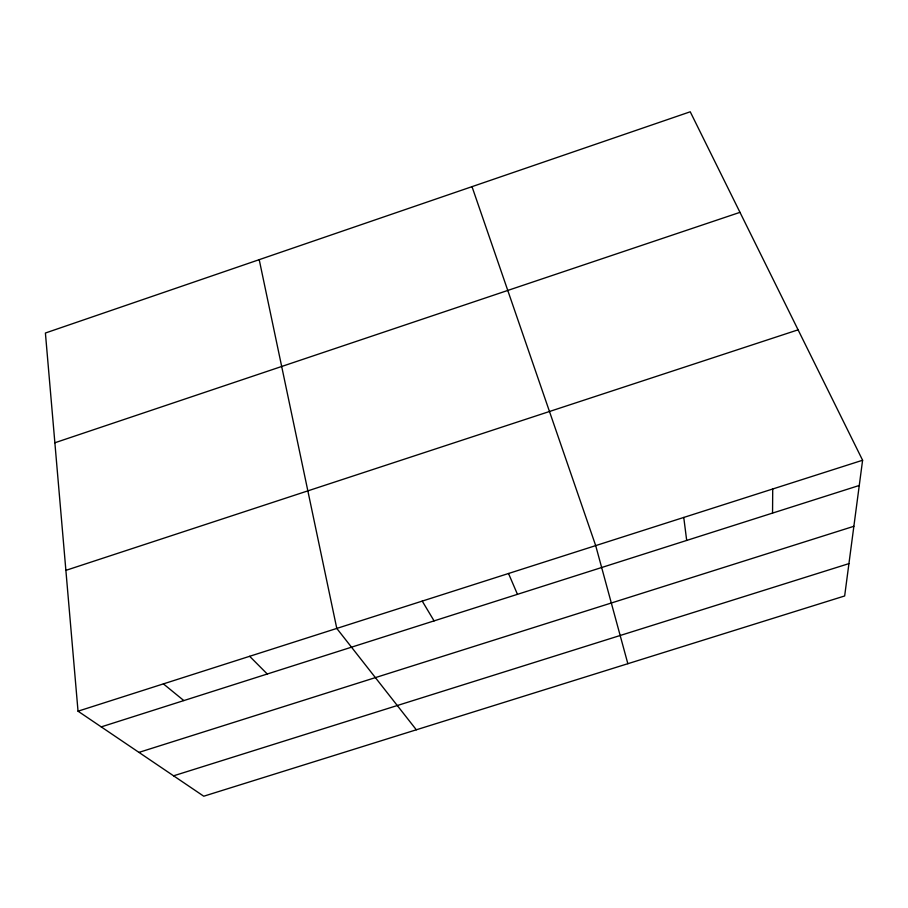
<?xml version="1.0" encoding="UTF-8"?>
<svg xmlns="http://www.w3.org/2000/svg" width="908" height="908" viewBox="0 0 908 908"><rect width="100%" height="100%" fill="white"/><g stroke="black" fill="none" stroke-linecap="round" stroke-linejoin="round"><path stroke-width="1.36" d="M772.549 513.088L772.719 488.992M862.6 460.243L844.656 595.966L203.744 796.214L78.031 711.191L45.4 333.02L690.239 111.786L862.6 460.243L78.031 711.191M54.866 442.764L739.975 212.347M65.875 570.36L798.098 329.831M101.242 726.888L859.263 485.474M138.947 752.391L853.861 526.299M173.587 775.818L848.935 563.618M163.406 683.883L183.836 700.579M249.655 656.302L267.258 674.008M416.329 729.794L336.789 628.427L259.211 259.665M422.231 601.096L434.081 620.879M508.525 573.493L517.458 594.331M472.012 186.662L595.693 545.617L627.848 663.703M683.758 517.447L686.686 540.43"/></g></svg>
